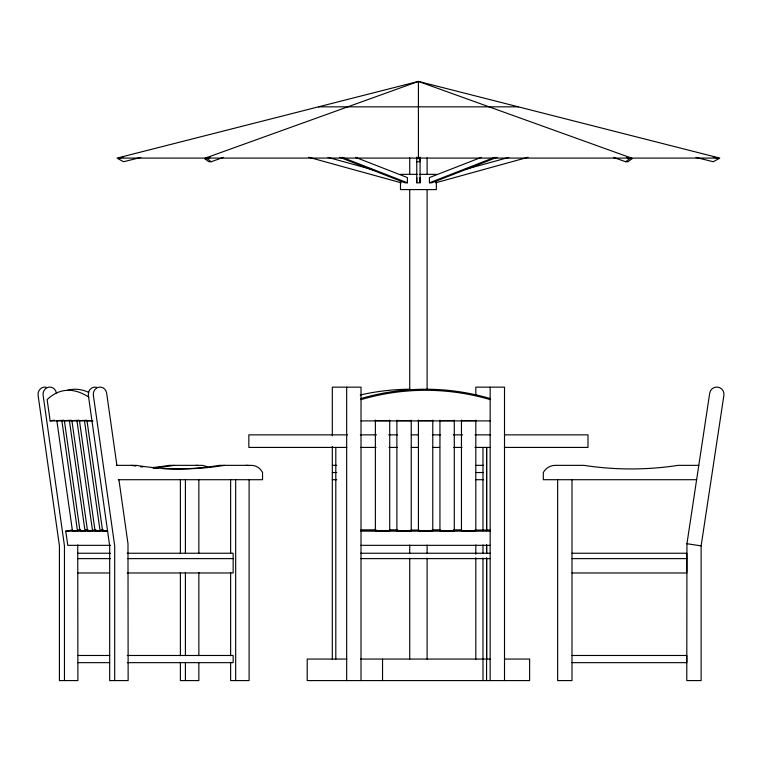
<?xml version="1.0" encoding="UTF-8"?>
<svg xmlns="http://www.w3.org/2000/svg" width="762" height="762" viewBox="0 0 762 762"><rect width="100%" height="100%" fill="white"/><g stroke="black" fill="none" stroke-linecap="round" stroke-linejoin="round"><path stroke-width="1.14" d="M401.164 180.699L401.164 182.785L308.81 157.296M339.747 157.305L405.041 182.785L407.394 182.785L407.394 177.575L355.521 157.343M420.072 157.543L420.072 182.785L416.757 182.785L416.757 157.134M686.943 543.725L686.781 680.59L701.135 680.59L701.135 545.868L723.9 395.326A7.172 7.172 0 0 0 717.88 387.153A7.172 7.172 0 0 0 709.708 393.173L686.943 543.725L701.135 545.868M625.669 161.735L629.831 158.572L632.174 158.572L628.012 161.735L625.669 161.735L613.439 157.391M481.308 157.343L429.444 177.575L429.444 182.785L431.787 182.785L497.081 157.305M429.444 182.785L494.738 157.305M205.349 158.086L418.414 81.41L719.738 158.086L117.091 158.086L418.414 81.41L631.488 158.086M208.016 157.382L204.664 158.572L208.817 161.735L211.16 161.735L223.39 157.391M204.664 158.572L207.007 158.572L210.36 157.382M465.382 169.383L508.816 157.391M528.018 157.296L435.664 182.785L435.664 180.699M140.837 157.42L123.654 161.735L117.777 158.572L123.539 157.124M88.849 397.154A226.095 78.286 80.8 0 0 47.13 399.612L50.149 420.9L54.578 420.186M77.781 530.342L80.801 530.342L72.447 530.876L56.836 420.624L64.075 420.272M85.315 530.342L88.335 530.342L79.991 530.876L64.37 420.624L71.609 420.272M92.859 530.342L95.869 530.342L87.525 530.876L71.904 420.624L79.143 420.272M101.403 530.342L103.413 530.342L95.059 530.876L79.448 420.624L86.687 420.272M110.623 545.335L67.77 545.335L65.761 531.143L72.409 530.076M318.468 106.842L518.37 106.842M416.757 158.572L420.072 158.572M416.757 161.735L420.072 161.735L420.072 157.134M400.479 174.346L417.262 174.346M419.567 174.346L436.35 174.346M92.011 420.624L86.982 420.624L102.603 530.876L107.623 530.876M375.371 420.624L389.715 420.624M396.888 420.624L411.242 420.624M418.414 420.624L432.768 420.624M439.941 420.624L454.285 420.624M461.458 420.624L475.812 420.624M50.149 420.9L92.993 420.9M361.017 420.9L490.157 420.9M347.548 434.864L248.841 434.864L248.841 447.418L346.843 447.418M360.331 434.864L376.552 434.864M388.649 434.864L397.44 434.864M411.242 434.864L418.414 434.864M432.359 434.864L440.493 434.864M453.304 434.864L462.696 434.864M474.955 434.864L490.557 434.864M504.377 434.864L587.988 434.864L587.988 447.418L504.377 447.418M360.702 447.418L376.018 447.418M388.972 447.418L397.212 447.418M411.242 447.418L418.414 447.418M432.549 447.418L439.617 447.418M453.752 447.418L461.991 447.418M474.955 447.418L490.252 447.418M116.424 465.353L136.274 465.353A310.772 291.094 -90 0 0 224.476 465.353M332.318 465.353L336.737 465.353M475.812 465.353L483.537 465.353M698.792 465.353L678.104 465.353A310.772 310.772 0 0 1 583.94 465.353L555.279 465.353A13.592 13.592 0 0 0 543.296 472.526L543.296 479.708L696.63 479.708M332.318 472.526L336.737 472.526M475.812 472.526L483.537 472.526M118.196 479.708L262.547 479.708L262.547 472.526A13.592 12.725 -90 0 0 251.327 465.353L219.446 465.353A310.772 291.094 -90 0 1 162.535 468.64M332.318 479.708L336.737 479.708M475.812 479.708L483.537 479.708M78.362 530.076L80.743 530.076M85.496 530.076L87.878 530.076M93.831 530.076L96.212 530.076M100.975 530.076L103.356 530.076M360.893 530.076L376.418 530.076M389.325 530.076L397.745 530.076M410.785 530.076L419.071 530.076M431.978 530.076L440.398 530.076M453.304 530.076L461.724 530.076M474.755 530.076L490.157 530.076M361.017 530.342L375.371 530.342M389.163 530.342L396.888 530.342M432.216 530.342L439.941 530.342M453.733 530.342L461.458 530.342M65.761 531.143L107.423 531.143M361.017 531.143L490.157 531.143M360.893 545.335L490.157 545.335M77.486 553.241L110.414 553.241M127.159 553.241L233.153 553.241L233.153 572.976L127.292 572.976M360.845 553.241L490.214 553.241M571.995 553.241L686.781 553.241L686.781 572.976L571.995 572.976M77.638 558.622L110.414 558.622M127.997 558.622L233.153 558.622M360.845 558.622L490.214 558.622M571.995 558.622L686.781 558.622M77.667 572.976L109.642 572.976M77.667 655.482L109.642 655.482M127.292 655.482L233.153 655.482L233.153 662.654L127.292 662.654M571.995 655.482L686.781 655.482L686.781 662.654L571.995 662.654M346.843 659.063L307.21 659.063L307.21 680.59L529.619 680.59L529.619 659.063L504.463 659.063M360.521 659.063L489.995 659.063M77.667 662.654L109.642 662.654M713.299 157.124L719.052 158.572L713.175 161.735L696.001 157.42M328.012 157.391L373.732 170.012M628.812 157.382L632.174 158.572M626.469 157.382L629.831 158.572M342.09 157.305L407.394 182.785M207.007 158.572L211.16 161.735M116.891 465.353L106.661 393.173A7.172 6.725 -90 0 0 99.012 387.153A7.172 6.725 -90 0 0 93.374 395.326L114.7 545.868L114.7 680.59M118.92 479.708L127.987 543.725L128.14 680.59L109.68 680.59L109.68 545.868L88.354 395.326A7.172 6.725 -90 0 1 96.336 387.22M84.468 420.624L100.089 530.876M76.933 420.624L92.554 530.876M69.399 420.624L85.011 530.876M61.855 420.624L77.476 530.876M77.743 544.916L77.895 680.59L59.426 680.59L59.426 545.868L38.1 395.326A7.172 6.725 -90 0 1 46.082 387.22M571.995 479.708L571.995 680.59L557.641 680.59L557.641 479.708M504.511 680.59L504.511 387.153L475.812 387.153L475.812 395.545M490.157 387.153L490.157 680.59M486.68 447.418L486.68 530.647M486.68 544.916L486.68 553.241M486.68 557.994L486.68 659.063M486.575 447.418L486.575 530.647M486.575 544.916L486.575 553.241M486.575 557.994L486.575 680.59M482.984 447.418L482.984 530.647M482.984 544.916L482.984 553.241M482.984 557.994L482.984 680.59M475.812 420.091L475.812 530.876L461.458 530.876L461.458 420.091M475.812 544.916L475.812 554.145M475.812 557.689L475.812 659.321M454.285 420.091L454.285 530.876L439.941 530.876L439.941 420.091M436.35 181.375L436.35 189.586L400.479 189.586L400.479 181.375M432.768 420.091L432.768 530.876L418.414 530.876L418.414 420.091M427.111 157.791L427.111 174.346M427.111 189.586L427.111 389.315M427.111 545.059L427.111 553.383M427.111 558.136L427.111 659.187M420.072 177.575L420.072 182.785M418.414 81.41L418.414 158.086M416.757 177.575L416.757 182.785M411.242 420.091L411.242 530.876L396.888 530.876L396.888 420.091M409.727 157.791L409.727 174.346M409.727 189.586L409.727 390.506M409.727 545.059L409.727 553.383M409.727 558.136L409.727 659.187M389.715 420.091L389.715 530.876L375.371 530.876L375.371 420.091M382.543 659.063L382.543 680.59M361.017 680.59L361.017 387.153L332.318 387.153L332.318 435.778M346.672 387.153L346.672 680.59M335.804 447.418L335.804 659.063M332.318 446.427L332.318 659.321M249.107 479.708L249.107 680.59L230.638 680.59L230.638 662.759M235.668 479.708L235.668 680.59M230.638 479.708L230.638 553.403M230.638 572.424L230.638 655.625M198.853 479.708L198.853 553.403M198.853 572.424L198.853 655.625M198.853 662.759L198.853 680.59L180.384 680.59L180.384 662.759M185.414 479.708L185.414 553.403M185.414 572.424L185.414 655.625M185.414 662.759L185.414 680.59M180.384 479.708L180.384 553.403M180.384 572.424L180.384 655.625M64.456 680.59L64.456 545.868L43.129 395.326A7.172 6.725 -90 0 1 48.768 387.153A7.172 6.725 -90 0 1 56.417 393.173M67.218 390.382A226.095 78.286 80.8 0 1 88.83 392.411M157.886 468.382A310.772 291.094 -90 0 1 153.238 468.049M142.799 466.992A310.772 291.094 -90 0 1 140.484 466.706M135.865 466.068A310.772 291.094 -90 0 1 131.255 465.353M246.297 465.353A13.592 12.725 -90 0 1 248.574 465.572M207.607 467.287A13.592 12.725 -90 0 0 201.073 465.353L169.202 465.353A310.772 291.094 -90 0 1 151.857 467.63M174.222 465.353A310.772 291.094 90 0 1 153.4 467.944M196.044 465.353A13.592 12.725 -90 0 1 198.32 465.572M360.236 394.992A226.095 223.552 0 0 1 410.07 389.239M361.017 398.545A226.095 223.552 0 0 1 490.157 398.545M361.017 399.612A226.095 223.552 0 0 1 490.157 399.612"/></g></svg>
